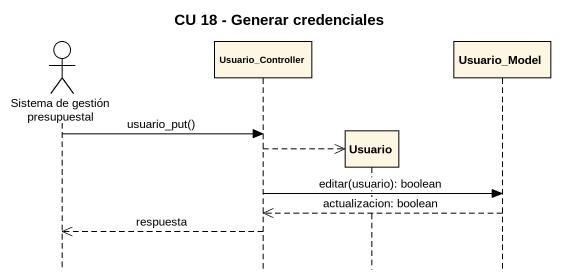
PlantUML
@startuml
title CU 18 - Generar credenciales
hide footbox
actor "Sistema de gestión presupuestal" as Sistema_de_gestión
participant Usuario_Controller
participant Usuario
participant Usuario_Model

Sistema_de_gestión -> Usuario_Controller : usuario_put()
Usuario_Controller -->> Usuario **
Usuario_Controller -> Usuario_Model : editar(usuario): boolean
Usuario_Model -->> Usuario_Controller : actualizacion: boolean
Usuario_Controller -->> Sistema_de_gestión : respuesta
@enduml
